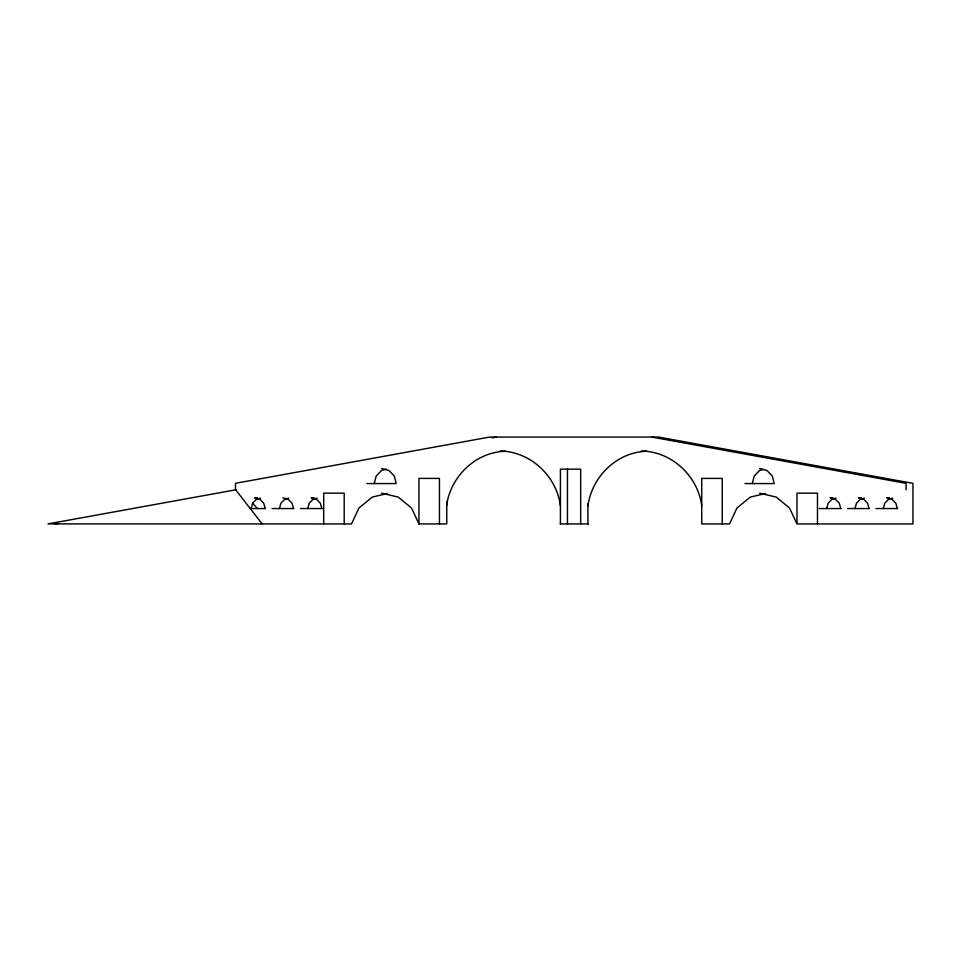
<?xml version="1.0" encoding="UTF-8"?>
<svg xmlns="http://www.w3.org/2000/svg" width="961" height="961" viewBox="0 0 961 961"><rect width="100%" height="100%" fill="white"/><g stroke="black" fill="none" stroke-linecap="round" stroke-linejoin="round"><path stroke-width="1.44" d="M374.237 483.563L376.195 476.007L381.565 470.47L386.442 469.112M752.259 483.563L754.229 476.007L759.586 470.47L763.25 469.461M446.541 505.846C450.409 476.608 475.767 451.79 505.702 451.262M587.988 505.846C591.82 476.608 617.166 451.778 647.101 451.262M251.109 508.549L252.635 503.156L256.539 499.227L260.503 498.146M279.423 508.549L280.948 503.156L284.852 499.227L288.817 498.146M307.736 508.549L309.262 503.156L313.166 499.227L317.13 498.146M826.64 508.549L828.178 503.156L832.082 499.227L836.034 498.146M854.954 508.549L856.491 503.156L860.395 499.227L864.347 498.146M883.267 508.549L884.805 503.156L888.709 499.227L892.661 498.158M729.783 523.397L736.943 508.069L750.277 497.089L765.533 493.498M252.635 503.156L257.416 508.549M387.499 493.498L372.255 497.089L358.909 508.069L351.51 523.937L48.05 523.901L236.058 489.75M492.092 437.868L496.501 437.063M55.233 523.901L58.189 523.361M366.922 483.563L396.232 483.563L394.262 476.007L388.905 470.47L381.577 468.439M744.943 483.563L774.254 483.563L772.296 476.007L766.926 470.47L759.598 468.439M257.428 497.786L254.509 497.786L259.782 499.227L263.686 503.156L265.212 508.549M314.055 497.786L311.136 497.786L316.409 499.227L320.313 503.156L321.839 508.549M832.971 497.786L830.04 497.786L835.313 499.227L839.229 503.156L840.755 508.549M861.284 497.786L858.353 497.786L863.627 499.227L867.543 503.156L869.068 508.549M889.598 497.798L886.667 497.798L891.94 499.227L895.844 503.156L897.382 508.549M249.512 508.549L265.392 508.549M272.107 508.549L293.706 508.549M300.421 508.549L322.019 508.549M819.337 508.549L840.923 508.549M847.65 508.549L869.237 508.549M875.964 508.549L897.55 508.549M381.577 493.173L398.202 497.089L411.548 508.069L418.948 523.937L446.757 523.937L446.757 501.51M560.227 523.937L588.48 523.937M729.531 523.937L701.734 523.937L701.734 478.398L722.228 478.398L722.228 523.937M641.203 451.045C671.631 451.25 697.89 475.983 701.734 505.846M499.828 451.045C530.268 451.25 556.551 475.971 560.431 505.846M651.714 437.063L906.067 483.347L906.067 489.822M759.598 493.173L776.236 497.089L789.57 508.069L796.729 523.397M282.822 497.786L288.096 499.227L292 503.156L293.525 508.549M235.637 489.75L262.137 523.901M817.475 523.937L817.475 493.173L796.981 493.173L796.981 523.937L912.95 523.937L912.95 483.347L658.597 437.063L489.617 437.063L235.505 483.311L235.505 489.75M587.928 503.708L587.928 523.937M580.672 523.937L580.672 469.148L560.407 469.148L560.407 523.937M567.446 469.148L567.446 523.937M439.441 523.937L439.441 478.398L418.948 478.398L418.948 523.937M344.194 523.937L344.194 493.173L323.701 493.173L323.701 523.937"/></g></svg>
